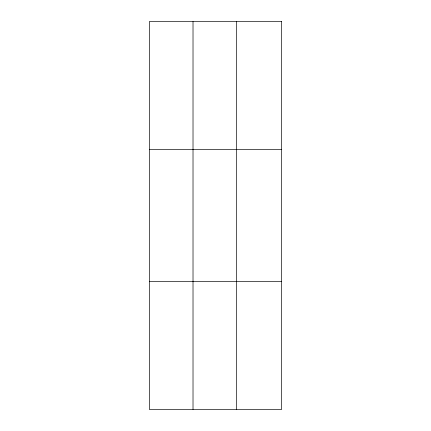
<?xml version="1.0" encoding="UTF-8"?>
<svg xmlns="http://www.w3.org/2000/svg" width="431" height="431" viewBox="0 0 431 431"><rect width="100%" height="100%" fill="white"/><g stroke="black" fill="none" stroke-linecap="round" stroke-linejoin="round"><path stroke-width="0.65" d="M193.018 21.55L193.018 409.45M236.657 21.55L236.657 409.45M149.379 149.557L281.621 149.557M149.379 281.443L281.621 281.443M281.621 21.55L281.621 409.45L149.379 409.45L149.379 21.55L281.621 21.55"/></g></svg>
